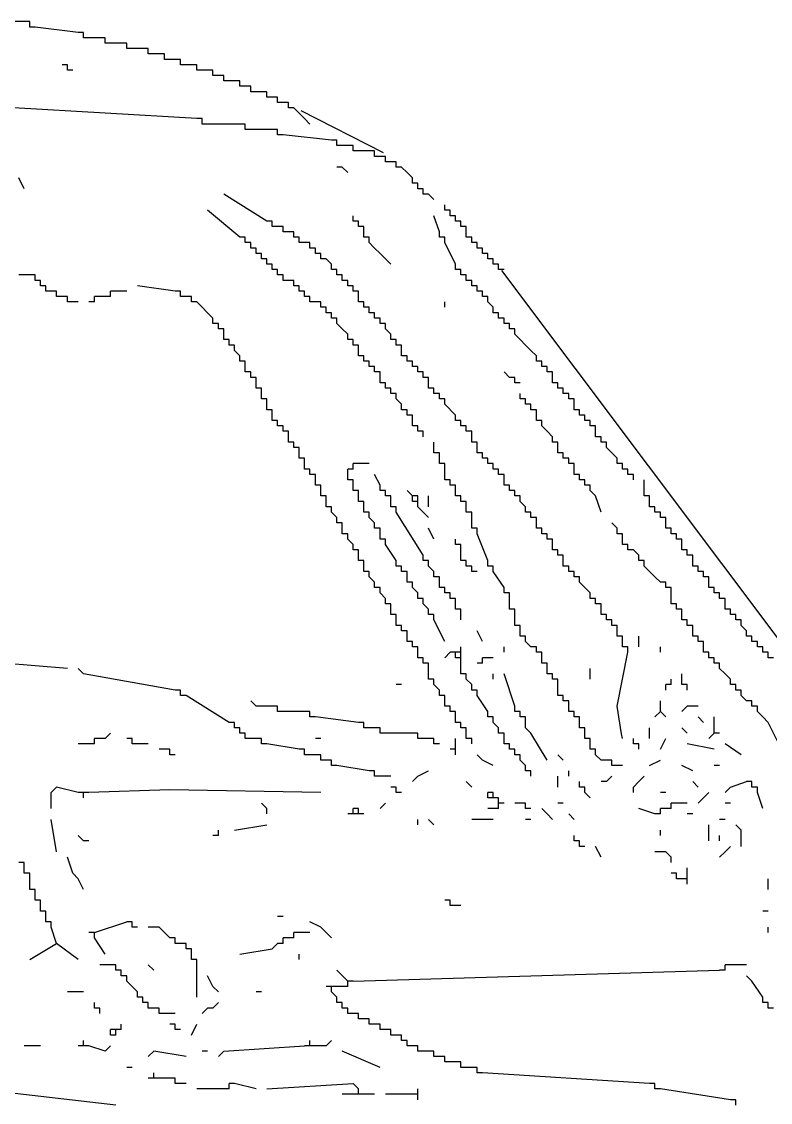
# Model space of a CAD drawing. Extents: x 0.03 to 8.61, y 0.04 to 5.34.
# Drawn here: x 4.085 to 5.057, y 3.846 to 5.25 of the extents above; entities that cross this region are included whole.
import ezdxf

# ---------------------------------------------------------------- set-up
doc = ezdxf.new("R2010")
doc.units = 0

msp = doc.modelspace()

# ---------------------------------------------------------------- linework, layer by layer
at = {"color": 7, "linetype": 'CONTINUOUS'}
for p, q in [((4.088, 5.25), (4.067, 5.25)), ((4.095, 5.25), (4.088, 5.25)), ((4.095, 5.243), (4.095, 5.25)), ((4.102, 5.243), (4.095, 5.243)), ((4.158, 5.236), (4.102, 5.243)), ((4.165, 5.236), (4.158, 5.236)), ((4.165, 5.229), (4.165, 5.236)), ((4.172, 5.229), (4.165, 5.229)), ((4.186, 5.229), (4.172, 5.229)), ((4.193, 5.229), (4.186, 5.229)), ((4.193, 5.222), (4.193, 5.229)), ((4.2, 5.222), (4.193, 5.222)), ((4.214, 5.222), (4.2, 5.222)), ((4.221, 5.222), (4.214, 5.222)), ((4.221, 5.215), (4.221, 5.222)), ((4.228, 5.215), (4.221, 5.215)), ((4.242, 5.215), (4.228, 5.215)), ((4.249, 5.215), (4.242, 5.215)), ((4.249, 5.208), (4.249, 5.215)), ((4.256, 5.208), (4.249, 5.208)), ((4.263, 5.208), (4.256, 5.208)), ((4.27, 5.208), (4.263, 5.208)), ((4.27, 5.201), (4.27, 5.208)), ((4.144, 5.194), (4.137, 5.194)), ((4.144, 5.187), (4.144, 5.194)), ((4.277, 5.201), (4.27, 5.201)), ((4.284, 5.201), (4.277, 5.201)), ((4.291, 5.201), (4.284, 5.201)), ((4.291, 5.194), (4.291, 5.201)), ((4.298, 5.194), (4.291, 5.194)), ((4.305, 5.194), (4.298, 5.194)), ((4.312, 5.194), (4.305, 5.194)), ((4.312, 5.187), (4.312, 5.194)), ((4.151, 5.187), (4.144, 5.187)), ((4.319, 5.187), (4.312, 5.187)), ((4.326, 5.187), (4.319, 5.187)), ((4.333, 5.187), (4.326, 5.187)), ((4.333, 5.18), (4.333, 5.187)), ((4.34, 5.18), (4.333, 5.18)), ((4.347, 5.18), (4.34, 5.18)), ((4.347, 5.173), (4.347, 5.18)), ((4.354, 5.173), (4.347, 5.173)), ((4.361, 5.173), (4.354, 5.173)), ((4.368, 5.173), (4.361, 5.173)), ((4.368, 5.166), (4.368, 5.173)), ((4.375, 5.166), (4.368, 5.166)), ((4.382, 5.166), (4.375, 5.166)), ((4.382, 5.159), (4.382, 5.166)), ((4.389, 5.159), (4.382, 5.159)), ((4.396, 5.159), (4.389, 5.159)), ((4.403, 5.159), (4.396, 5.159)), ((4.403, 5.152), (4.403, 5.159)), ((4.41, 5.152), (4.403, 5.152)), ((4.417, 5.152), (4.41, 5.152)), ((4.417, 5.145), (4.417, 5.152)), ((4.312, 5.124), (4.074, 5.138)), ((4.424, 5.145), (4.417, 5.145)), ((4.431, 5.145), (4.424, 5.145)), ((4.431, 5.138), (4.431, 5.145)), ((4.438, 5.138), (4.431, 5.138)), ((4.445, 5.131), (4.438, 5.138)), ((4.319, 5.124), (4.312, 5.124)), ((4.319, 5.117), (4.319, 5.124)), ((4.452, 5.124), (4.445, 5.131)), ((4.459, 5.117), (4.452, 5.124)), ((4.326, 5.117), (4.319, 5.117)), ((4.368, 5.117), (4.326, 5.117)), ((4.375, 5.117), (4.368, 5.117)), ((4.375, 5.11), (4.375, 5.117)), ((4.382, 5.11), (4.375, 5.11)), ((4.41, 5.11), (4.382, 5.11)), ((4.417, 5.11), (4.41, 5.11)), ((4.417, 5.103), (4.417, 5.11)), ((4.424, 5.103), (4.417, 5.103)), ((4.487, 5.096), (4.424, 5.103)), ((4.494, 5.096), (4.487, 5.096)), ((4.494, 5.089), (4.494, 5.096)), ((4.501, 5.089), (4.494, 5.089)), ((4.508, 5.089), (4.501, 5.089)), ((4.515, 5.089), (4.508, 5.089)), ((4.515, 5.082), (4.515, 5.089)), ((4.522, 5.082), (4.515, 5.082)), ((4.536, 5.082), (4.522, 5.082)), ((4.543, 5.082), (4.536, 5.082)), ((4.543, 5.075), (4.543, 5.082)), ((4.55, 5.075), (4.543, 5.075)), ((4.557, 5.075), (4.55, 5.075)), ((4.557, 5.068), (4.557, 5.075)), ((4.564, 5.068), (4.557, 5.068)), ((4.571, 5.068), (4.564, 5.068)), ((4.571, 5.061), (4.571, 5.068)), ((4.578, 5.061), (4.571, 5.061)), ((4.585, 5.054), (4.578, 5.061)), ((4.592, 5.047), (4.585, 5.054)), ((4.592, 5.04), (4.592, 5.047)), ((4.403, 4.991), (4.347, 5.026)), ((4.606, 5.033), (4.599, 5.033)), ((4.613, 5.026), (4.606, 5.026)), ((4.62, 5.019), (4.613, 5.026)), ((4.634, 5.005), (4.634, 5.012)), ((4.368, 4.97), (4.326, 5.005)), ((4.515, 4.991), (4.515, 4.998)), ((4.627, 4.977), (4.62, 4.998)), ((4.641, 4.998), (4.641, 5.005)), ((4.648, 4.998), (4.641, 4.998)), ((4.648, 4.991), (4.648, 4.998)), ((4.41, 4.991), (4.403, 4.991)), ((4.41, 4.984), (4.41, 4.991)), ((4.417, 4.984), (4.41, 4.984)), ((4.424, 4.984), (4.417, 4.984)), ((4.424, 4.977), (4.424, 4.984)), ((4.522, 4.991), (4.515, 4.991)), ((4.522, 4.984), (4.522, 4.991)), ((4.529, 4.984), (4.522, 4.984)), ((4.529, 4.977), (4.529, 4.984)), ((4.655, 4.991), (4.648, 4.991)), ((4.655, 4.984), (4.655, 4.991)), ((4.662, 4.984), (4.655, 4.984)), ((4.662, 4.977), (4.662, 4.984)), ((4.375, 4.97), (4.368, 4.97)), ((4.375, 4.963), (4.375, 4.97)), ((4.431, 4.977), (4.424, 4.977)), ((4.438, 4.977), (4.431, 4.977)), ((4.438, 4.97), (4.438, 4.977)), ((4.445, 4.97), (4.438, 4.97)), ((4.445, 4.963), (4.445, 4.97)), ((4.529, 4.97), (4.529, 4.977)), ((4.536, 4.97), (4.529, 4.97)), ((4.536, 4.963), (4.536, 4.97)), ((4.634, 4.97), (4.627, 4.97)), ((4.662, 4.97), (4.662, 4.977)), ((4.669, 4.97), (4.662, 4.97)), ((4.669, 4.963), (4.669, 4.97)), ((4.382, 4.963), (4.375, 4.963)), ((4.382, 4.956), (4.382, 4.963)), ((4.389, 4.956), (4.382, 4.956)), ((4.389, 4.949), (4.389, 4.956)), ((4.452, 4.963), (4.445, 4.963)), ((4.459, 4.963), (4.452, 4.963)), ((4.466, 4.956), (4.459, 4.956)), ((4.466, 4.949), (4.466, 4.956)), ((4.543, 4.956), (4.536, 4.963)), ((4.55, 4.949), (4.543, 4.956)), ((4.648, 4.935), (4.634, 4.963)), ((4.676, 4.963), (4.669, 4.963)), ((4.676, 4.956), (4.676, 4.963)), ((4.683, 4.956), (4.676, 4.956)), ((4.683, 4.949), (4.683, 4.956)), ((4.396, 4.949), (4.389, 4.949)), ((4.396, 4.942), (4.396, 4.949)), ((4.403, 4.942), (4.396, 4.942)), ((4.403, 4.935), (4.403, 4.942)), ((4.473, 4.949), (4.466, 4.949)), ((4.473, 4.942), (4.473, 4.949)), ((4.48, 4.942), (4.473, 4.942)), ((4.487, 4.935), (4.48, 4.942)), ((4.557, 4.942), (4.55, 4.949)), ((4.564, 4.935), (4.557, 4.942)), ((4.69, 4.949), (4.683, 4.949)), ((4.69, 4.942), (4.69, 4.949)), ((4.697, 4.942), (4.69, 4.942)), ((4.697, 4.935), (4.697, 4.942)), ((4.41, 4.935), (4.403, 4.935)), ((4.41, 4.928), (4.41, 4.935)), ((4.417, 4.928), (4.41, 4.928)), ((4.417, 4.921), (4.417, 4.928)), ((4.487, 4.928), (4.487, 4.935)), ((4.494, 4.928), (4.487, 4.928)), ((4.494, 4.921), (4.494, 4.928)), ((4.704, 4.935), (4.697, 4.935)), ((4.704, 4.928), (4.704, 4.935)), ((4.711, 4.928), (4.704, 4.928)), ((4.095, 4.921), (4.081, 4.921)), ((4.102, 4.921), (4.095, 4.921)), ((4.102, 4.914), (4.102, 4.921)), ((4.109, 4.914), (4.102, 4.914)), ((4.109, 4.907), (4.109, 4.914)), ((4.424, 4.921), (4.417, 4.921)), ((4.424, 4.914), (4.424, 4.921)), ((4.431, 4.914), (4.424, 4.914)), ((4.438, 4.914), (4.431, 4.914)), ((4.501, 4.921), (4.494, 4.921)), ((4.501, 4.914), (4.501, 4.921)), ((4.508, 4.914), (4.501, 4.914)), ((4.508, 4.907), (4.508, 4.914)), ((4.116, 4.907), (4.109, 4.907)), ((4.116, 4.9), (4.116, 4.907)), ((4.123, 4.9), (4.116, 4.9)), ((4.13, 4.9), (4.123, 4.9)), ((4.13, 4.893), (4.13, 4.9)), ((4.2, 4.893), (4.2, 4.9)), ((4.221, 4.9), (4.207, 4.9)), ((4.284, 4.9), (4.235, 4.907)), ((4.291, 4.9), (4.284, 4.9)), ((4.291, 4.893), (4.291, 4.9)), ((4.445, 4.907), (4.438, 4.907)), ((4.445, 4.9), (4.445, 4.907)), ((4.452, 4.9), (4.445, 4.9)), ((4.452, 4.893), (4.452, 4.9)), ((4.515, 4.907), (4.508, 4.907)), ((4.515, 4.9), (4.515, 4.907)), ((4.522, 4.9), (4.515, 4.9)), ((4.522, 4.893), (4.522, 4.9)), ((4.137, 4.893), (4.13, 4.893)), ((4.144, 4.893), (4.137, 4.893)), ((4.144, 4.886), (4.144, 4.893)), ((4.151, 4.886), (4.144, 4.886)), ((4.186, 4.893), (4.179, 4.893)), ((4.179, 4.886), (4.179, 4.893)), ((4.2, 4.893), (4.193, 4.893)), ((4.298, 4.893), (4.291, 4.893)), ((4.305, 4.893), (4.298, 4.893)), ((4.305, 4.886), (4.305, 4.893)), ((4.312, 4.886), (4.305, 4.886)), ((4.319, 4.879), (4.312, 4.886)), ((4.459, 4.893), (4.452, 4.893)), ((4.459, 4.886), (4.459, 4.893)), ((4.466, 4.886), (4.459, 4.886)), ((4.473, 4.886), (4.466, 4.886)), ((4.473, 4.879), (4.473, 4.886)), ((4.522, 4.886), (4.522, 4.893)), ((4.529, 4.879), (4.529, 4.886)), ((4.634, 4.879), (4.634, 4.886)), ((4.333, 4.865), (4.326, 4.872)), ((4.48, 4.879), (4.473, 4.879)), ((4.487, 4.872), (4.48, 4.872)), ((4.536, 4.879), (4.529, 4.879)), ((4.536, 4.872), (4.536, 4.879)), ((4.543, 4.872), (4.536, 4.872)), ((4.543, 4.865), (4.543, 4.872)), ((4.333, 4.858), (4.333, 4.865)), ((4.34, 4.851), (4.34, 4.858)), ((4.494, 4.865), (4.487, 4.865)), ((4.501, 4.851), (4.494, 4.858)), ((4.55, 4.865), (4.543, 4.865)), ((4.55, 4.858), (4.55, 4.865)), ((4.557, 4.858), (4.55, 4.858)), ((4.557, 4.851), (4.557, 4.858)), ((4.711, 4.858), (4.711, 4.865)), ((4.718, 4.858), (4.711, 4.858)), ((4.718, 4.851), (4.718, 4.858)), ((4.347, 4.844), (4.347, 4.851)), ((4.508, 4.837), (4.508, 4.844)), ((4.564, 4.844), (4.557, 4.851)), ((4.564, 4.837), (4.564, 4.844)), ((4.725, 4.851), (4.718, 4.851)), ((4.725, 4.844), (4.725, 4.851)), ((4.732, 4.837), (4.725, 4.844)), ((4.354, 4.837), (4.347, 4.837)), ((4.361, 4.823), (4.361, 4.83)), ((4.515, 4.837), (4.508, 4.837)), ((4.515, 4.83), (4.515, 4.837)), ((4.522, 4.83), (4.515, 4.83)), ((4.522, 4.823), (4.522, 4.83)), ((4.571, 4.83), (4.571, 4.837)), ((4.578, 4.83), (4.571, 4.83)), ((4.578, 4.823), (4.578, 4.83)), ((4.739, 4.83), (4.732, 4.837)), ((4.746, 4.823), (4.739, 4.83)), ((4.522, 4.816), (4.522, 4.823)), ((4.529, 4.816), (4.522, 4.816)), ((4.529, 4.809), (4.529, 4.816)), ((4.585, 4.816), (4.578, 4.816)), ((4.753, 4.816), (4.746, 4.823)), ((4.753, 4.809), (4.753, 4.816)), ((4.375, 4.802), (4.375, 4.809)), ((4.375, 4.795), (4.375, 4.802)), ((4.536, 4.809), (4.529, 4.809)), ((4.536, 4.802), (4.536, 4.809)), ((4.543, 4.802), (4.536, 4.802)), ((4.592, 4.809), (4.585, 4.809)), ((4.592, 4.802), (4.592, 4.809)), ((4.599, 4.795), (4.599, 4.802)), ((4.76, 4.809), (4.753, 4.809)), ((4.76, 4.802), (4.76, 4.809)), ((4.767, 4.802), (4.76, 4.802)), ((4.767, 4.795), (4.767, 4.802)), ((4.382, 4.795), (4.375, 4.795)), ((4.389, 4.781), (4.389, 4.788)), ((4.55, 4.795), (4.543, 4.795)), ((4.55, 4.781), (4.55, 4.788)), ((4.606, 4.788), (4.606, 4.795)), ((4.613, 4.781), (4.613, 4.788)), ((4.774, 4.795), (4.767, 4.795)), ((4.774, 4.788), (4.774, 4.795)), ((4.774, 4.781), (4.774, 4.788)), ((4.396, 4.774), (4.389, 4.774)), ((4.557, 4.781), (4.55, 4.781)), ((4.557, 4.774), (4.557, 4.781)), ((4.564, 4.774), (4.557, 4.774)), ((4.564, 4.767), (4.564, 4.774)), ((4.62, 4.774), (4.613, 4.774)), ((4.781, 4.781), (4.774, 4.781)), ((4.781, 4.774), (4.781, 4.781)), ((4.788, 4.774), (4.781, 4.774)), ((4.788, 4.767), (4.788, 4.774)), ((4.396, 4.76), (4.396, 4.767)), ((4.403, 4.76), (4.396, 4.76)), ((4.571, 4.767), (4.564, 4.767)), ((4.578, 4.753), (4.571, 4.76)), ((4.627, 4.767), (4.62, 4.767)), ((4.634, 4.76), (4.627, 4.76)), ((4.795, 4.767), (4.788, 4.767)), ((4.795, 4.76), (4.795, 4.767)), ((4.802, 4.76), (4.795, 4.76)), ((4.802, 4.753), (4.802, 4.76)), ((4.578, 4.746), (4.578, 4.753)), ((4.585, 4.746), (4.578, 4.746)), ((4.585, 4.739), (4.585, 4.746)), ((4.648, 4.739), (4.634, 4.753)), ((4.802, 4.746), (4.802, 4.753)), ((4.809, 4.746), (4.802, 4.746)), ((4.809, 4.739), (4.809, 4.746)), ((4.41, 4.732), (4.41, 4.739)), ((4.417, 4.732), (4.41, 4.732)), ((4.592, 4.739), (4.585, 4.739)), ((4.592, 4.725), (4.592, 4.732)), ((4.648, 4.732), (4.648, 4.739)), ((4.655, 4.732), (4.648, 4.732)), ((4.655, 4.725), (4.655, 4.732)), ((4.76, 4.732), (4.753, 4.732)), ((4.76, 4.725), (4.76, 4.732)), ((4.816, 4.739), (4.809, 4.739)), ((4.816, 4.732), (4.816, 4.739)), ((4.823, 4.732), (4.816, 4.732)), ((4.823, 4.725), (4.823, 4.732)), ((4.599, 4.725), (4.592, 4.725)), ((4.606, 4.711), (4.606, 4.718)), ((4.662, 4.725), (4.655, 4.725)), ((4.662, 4.718), (4.662, 4.725)), ((4.669, 4.718), (4.662, 4.718)), ((4.669, 4.711), (4.669, 4.718)), ((4.767, 4.718), (4.76, 4.725)), ((4.83, 4.725), (4.823, 4.725)), ((4.83, 4.718), (4.83, 4.725)), ((4.83, 4.711), (4.83, 4.718)), ((4.431, 4.704), (4.431, 4.711)), ((4.438, 4.704), (4.431, 4.704)), ((4.669, 4.704), (4.669, 4.711)), ((4.676, 4.704), (4.669, 4.704)), ((4.676, 4.697), (4.676, 4.704)), ((4.774, 4.704), (4.774, 4.711)), ((4.781, 4.704), (4.774, 4.704)), ((4.781, 4.697), (4.781, 4.704)), ((4.837, 4.711), (4.83, 4.711)), ((4.837, 4.704), (4.837, 4.711)), ((4.844, 4.704), (4.837, 4.704)), ((4.844, 4.697), (4.844, 4.704)), ((4.445, 4.69), (4.445, 4.697)), ((4.62, 4.69), (4.62, 4.697)), ((4.627, 4.683), (4.627, 4.69)), ((4.683, 4.683), (4.683, 4.69)), ((4.781, 4.69), (4.781, 4.697)), ((4.788, 4.69), (4.781, 4.69)), ((4.788, 4.683), (4.788, 4.69)), ((4.851, 4.69), (4.844, 4.697)), ((4.858, 4.683), (4.851, 4.69)), ((4.452, 4.683), (4.445, 4.683)), ((4.452, 4.669), (4.452, 4.676)), ((4.536, 4.676), (4.515, 4.676)), ((4.515, 4.669), (4.515, 4.676)), ((4.634, 4.669), (4.634, 4.676)), ((4.69, 4.683), (4.683, 4.683)), ((4.69, 4.676), (4.69, 4.683)), ((4.697, 4.676), (4.69, 4.676)), ((4.697, 4.669), (4.697, 4.676)), ((4.795, 4.683), (4.788, 4.683)), ((4.795, 4.676), (4.795, 4.683)), ((4.802, 4.676), (4.795, 4.676)), ((4.858, 4.676), (4.858, 4.683)), ((4.865, 4.676), (4.858, 4.676)), ((4.865, 4.669), (4.865, 4.676)), ((4.459, 4.669), (4.452, 4.669)), ((4.466, 4.655), (4.466, 4.662)), ((4.515, 4.669), (4.508, 4.669)), ((4.508, 4.662), (4.508, 4.669)), ((4.508, 4.655), (4.508, 4.662)), ((4.634, 4.655), (4.634, 4.662)), ((4.704, 4.669), (4.697, 4.669)), ((4.704, 4.662), (4.704, 4.669)), ((4.711, 4.662), (4.704, 4.662)), ((4.711, 4.655), (4.711, 4.662)), ((4.802, 4.662), (4.802, 4.669)), ((4.809, 4.662), (4.802, 4.662)), ((4.809, 4.655), (4.809, 4.662)), ((4.872, 4.669), (4.865, 4.669)), ((4.872, 4.662), (4.872, 4.669)), ((4.879, 4.662), (4.872, 4.662)), ((4.879, 4.655), (4.879, 4.662)), ((4.466, 4.648), (4.466, 4.655)), ((4.473, 4.648), (4.466, 4.648)), ((4.473, 4.641), (4.473, 4.648)), ((4.515, 4.655), (4.508, 4.655)), ((4.515, 4.648), (4.515, 4.655)), ((4.515, 4.641), (4.515, 4.648)), ((4.641, 4.655), (4.634, 4.655)), ((4.648, 4.648), (4.641, 4.648)), ((4.648, 4.641), (4.648, 4.648)), ((4.711, 4.648), (4.711, 4.655)), ((4.718, 4.648), (4.711, 4.648)), ((4.718, 4.641), (4.718, 4.648)), ((4.816, 4.655), (4.809, 4.655)), ((4.893, 4.641), (4.893, 4.655)), ((4.473, 4.634), (4.473, 4.641)), ((4.48, 4.634), (4.473, 4.634)), ((4.522, 4.641), (4.515, 4.641)), ((4.522, 4.634), (4.522, 4.641)), ((4.522, 4.627), (4.522, 4.634)), ((4.557, 4.634), (4.557, 4.641)), ((4.564, 4.627), (4.564, 4.634)), ((4.599, 4.634), (4.592, 4.634)), ((4.613, 4.62), (4.613, 4.634)), ((4.655, 4.627), (4.655, 4.634)), ((4.725, 4.641), (4.718, 4.641)), ((4.725, 4.634), (4.725, 4.641)), ((4.732, 4.634), (4.725, 4.634)), ((4.732, 4.627), (4.732, 4.634)), ((4.83, 4.634), (4.823, 4.641)), ((4.837, 4.613), (4.83, 4.634)), ((4.893, 4.634), (4.893, 4.641)), ((4.9, 4.634), (4.893, 4.634)), ((4.9, 4.627), (4.9, 4.634)), ((4.48, 4.62), (4.48, 4.627)), ((4.487, 4.62), (4.48, 4.62)), ((4.487, 4.613), (4.487, 4.62)), ((4.529, 4.627), (4.522, 4.627)), ((4.529, 4.62), (4.529, 4.627)), ((4.529, 4.613), (4.529, 4.62)), ((4.571, 4.613), (4.571, 4.62)), ((4.599, 4.627), (4.592, 4.627)), ((4.599, 4.62), (4.599, 4.627)), ((4.613, 4.606), (4.599, 4.62)), ((4.662, 4.627), (4.655, 4.627)), ((4.662, 4.62), (4.662, 4.627)), ((4.662, 4.613), (4.662, 4.62)), ((4.739, 4.62), (4.732, 4.627)), ((4.9, 4.62), (4.9, 4.627)), ((4.907, 4.62), (4.9, 4.62)), ((4.907, 4.613), (4.907, 4.62)), ((4.494, 4.606), (4.487, 4.613)), ((4.494, 4.599), (4.494, 4.606)), ((4.536, 4.613), (4.529, 4.613)), ((4.536, 4.606), (4.536, 4.613)), ((4.543, 4.599), (4.536, 4.606)), ((4.669, 4.613), (4.662, 4.613)), ((4.746, 4.606), (4.746, 4.613)), ((4.753, 4.606), (4.746, 4.606)), ((4.753, 4.599), (4.753, 4.606)), ((4.914, 4.613), (4.907, 4.613)), ((4.914, 4.606), (4.914, 4.613)), ((4.921, 4.606), (4.914, 4.606)), ((4.921, 4.599), (4.921, 4.606)), ((4.501, 4.585), (4.501, 4.592)), ((4.543, 4.592), (4.543, 4.599)), ((4.55, 4.592), (4.543, 4.592)), ((4.55, 4.585), (4.55, 4.592)), ((4.62, 4.578), (4.613, 4.592)), ((4.676, 4.585), (4.676, 4.592)), ((4.76, 4.585), (4.76, 4.592)), ((4.921, 4.592), (4.921, 4.599)), ((4.928, 4.592), (4.921, 4.592)), ((4.928, 4.585), (4.928, 4.592)), ((4.508, 4.585), (4.501, 4.585)), ((4.508, 4.578), (4.508, 4.585)), ((4.515, 4.571), (4.508, 4.578)), ((4.55, 4.578), (4.55, 4.585)), ((4.557, 4.578), (4.55, 4.578)), ((4.557, 4.571), (4.557, 4.578)), ((4.767, 4.578), (4.767, 4.585)), ((4.774, 4.571), (4.774, 4.578)), ((4.865, 4.585), (4.858, 4.585)), ((4.865, 4.571), (4.865, 4.578)), ((4.935, 4.585), (4.928, 4.585)), ((4.935, 4.578), (4.935, 4.585)), ((4.942, 4.578), (4.935, 4.578)), ((4.942, 4.571), (4.942, 4.578)), ((4.522, 4.557), (4.522, 4.564)), ((4.571, 4.55), (4.557, 4.571)), ((4.655, 4.571), (4.648, 4.571)), ((4.655, 4.564), (4.655, 4.571)), ((4.872, 4.571), (4.865, 4.571)), ((4.879, 4.564), (4.872, 4.564)), ((4.942, 4.564), (4.942, 4.571)), ((4.949, 4.564), (4.942, 4.564)), ((4.949, 4.557), (4.949, 4.564)), ((4.529, 4.543), (4.529, 4.55)), ((4.571, 4.543), (4.571, 4.55)), ((4.606, 4.55), (4.606, 4.557)), ((4.613, 4.55), (4.606, 4.55)), ((4.655, 4.55), (4.655, 4.557)), ((4.662, 4.55), (4.655, 4.55)), ((4.662, 4.543), (4.662, 4.55)), ((4.956, 4.557), (4.949, 4.557)), ((4.956, 4.55), (4.956, 4.557)), ((4.956, 4.543), (4.956, 4.55)), ((4.578, 4.543), (4.571, 4.543)), ((4.585, 4.536), (4.578, 4.536)), ((4.669, 4.543), (4.662, 4.543)), ((4.669, 4.536), (4.669, 4.543)), ((4.676, 4.536), (4.669, 4.536)), ((4.697, 4.536), (4.697, 4.543)), ((4.907, 4.529), (4.9, 4.536)), ((4.963, 4.543), (4.956, 4.543)), ((4.963, 4.536), (4.963, 4.543)), ((4.97, 4.536), (4.963, 4.536)), ((4.97, 4.529), (4.97, 4.536)), ((4.585, 4.522), (4.585, 4.529)), ((4.592, 4.522), (4.585, 4.522)), ((4.592, 4.515), (4.592, 4.522)), ((4.627, 4.529), (4.62, 4.529)), ((4.627, 4.515), (4.627, 4.522)), ((4.914, 4.522), (4.907, 4.529)), ((4.921, 4.522), (4.914, 4.522)), ((4.921, 4.515), (4.921, 4.522)), ((4.977, 4.529), (4.97, 4.529)), ((4.977, 4.522), (4.977, 4.529)), ((4.55, 4.508), (4.55, 4.515)), ((4.599, 4.508), (4.592, 4.515)), ((4.599, 4.501), (4.599, 4.508)), ((4.634, 4.515), (4.627, 4.515)), ((4.634, 4.508), (4.634, 4.515)), ((4.641, 4.501), (4.641, 4.508)), ((4.718, 4.508), (4.711, 4.508)), ((4.718, 4.501), (4.718, 4.508)), ((4.823, 4.508), (4.816, 4.515)), ((4.928, 4.515), (4.921, 4.515)), ((4.928, 4.508), (4.928, 4.515)), ((4.928, 4.501), (4.928, 4.508)), ((4.984, 4.508), (4.984, 4.515)), ((4.991, 4.508), (4.984, 4.508)), ((4.991, 4.501), (4.991, 4.508)), ((4.557, 4.494), (4.557, 4.501)), ((4.564, 4.494), (4.557, 4.494)), ((4.564, 4.487), (4.564, 4.494)), ((4.606, 4.501), (4.599, 4.501)), ((4.613, 4.487), (4.606, 4.494)), ((4.648, 4.501), (4.641, 4.501)), ((4.648, 4.494), (4.648, 4.501)), ((4.648, 4.487), (4.648, 4.494)), ((4.718, 4.487), (4.718, 4.494)), ((4.837, 4.487), (4.837, 4.494)), ((4.928, 4.494), (4.928, 4.501)), ((4.935, 4.494), (4.928, 4.494)), ((4.935, 4.487), (4.935, 4.494)), ((4.998, 4.501), (4.991, 4.501)), ((4.998, 4.494), (4.998, 4.501)), ((4.613, 4.48), (4.613, 4.487)), ((4.62, 4.48), (4.613, 4.48)), ((4.62, 4.473), (4.62, 4.48)), ((4.655, 4.473), (4.655, 4.48)), ((4.725, 4.487), (4.718, 4.487)), ((4.725, 4.48), (4.725, 4.487)), ((4.725, 4.473), (4.725, 4.48)), ((4.942, 4.487), (4.935, 4.487)), ((4.942, 4.48), (4.942, 4.487)), ((4.942, 4.473), (4.942, 4.48)), ((5.005, 4.48), (5.005, 4.487)), ((5.012, 4.48), (5.005, 4.48)), ((5.012, 4.473), (5.012, 4.48)), ((4.578, 4.459), (4.578, 4.466)), ((4.634, 4.445), (4.62, 4.473)), ((4.732, 4.466), (4.725, 4.466)), ((4.732, 4.459), (4.732, 4.466)), ((4.851, 4.466), (4.851, 4.473)), ((4.858, 4.466), (4.851, 4.466)), ((4.858, 4.459), (4.858, 4.466)), ((4.949, 4.473), (4.942, 4.473)), ((4.949, 4.466), (4.949, 4.473)), ((4.956, 4.466), (4.949, 4.466)), ((4.956, 4.459), (4.956, 4.466)), ((5.019, 4.473), (5.012, 4.473)), ((5.019, 4.466), (5.019, 4.473)), ((5.026, 4.459), (5.019, 4.466)), ((4.585, 4.459), (4.578, 4.459)), ((4.585, 4.452), (4.585, 4.459)), ((4.683, 4.445), (4.676, 4.459)), ((4.732, 4.452), (4.732, 4.459)), ((4.739, 4.452), (4.732, 4.452)), ((4.739, 4.445), (4.739, 4.452)), ((4.865, 4.445), (4.865, 4.452)), ((4.886, 4.438), (4.886, 4.452)), ((4.956, 4.452), (4.956, 4.459)), ((4.963, 4.452), (4.956, 4.452)), ((4.963, 4.445), (4.963, 4.452)), ((5.026, 4.452), (5.026, 4.459)), ((5.033, 4.452), (5.026, 4.452)), ((5.033, 4.445), (5.033, 4.452)), ((4.592, 4.445), (4.585, 4.445)), ((4.592, 4.438), (4.592, 4.445)), ((4.599, 4.438), (4.592, 4.438)), ((4.655, 4.431), (4.655, 4.438)), ((4.711, 4.431), (4.711, 4.438)), ((4.753, 4.438), (4.746, 4.438)), ((4.753, 4.431), (4.753, 4.438)), ((4.872, 4.431), (4.872, 4.438)), ((4.914, 4.431), (4.914, 4.438)), ((4.97, 4.445), (4.963, 4.445)), ((4.97, 4.438), (4.97, 4.445)), ((4.97, 4.431), (4.97, 4.438)), ((5.04, 4.445), (5.033, 4.445)), ((5.04, 4.438), (5.04, 4.445)), ((5.047, 4.438), (5.04, 4.438)), ((5.047, 4.431), (5.047, 4.438)), ((4.606, 4.424), (4.599, 4.424)), ((4.634, 4.424), (4.641, 4.431)), ((4.648, 4.431), (4.641, 4.431)), ((4.655, 4.431), (4.648, 4.431)), ((4.648, 4.424), (4.648, 4.431)), ((4.655, 4.424), (4.648, 4.424)), ((4.655, 4.417), (4.655, 4.424)), ((4.697, 4.424), (4.69, 4.424)), ((4.76, 4.431), (4.753, 4.431)), ((4.76, 4.424), (4.76, 4.431)), ((4.858, 4.361), (4.872, 4.431)), ((4.977, 4.431), (4.97, 4.431)), ((4.977, 4.424), (4.977, 4.431)), ((4.984, 4.424), (4.977, 4.424)), ((4.984, 4.417), (4.984, 4.424)), ((5.054, 4.431), (5.047, 4.431)), ((5.054, 4.424), (5.054, 4.431)), ((5.061, 4.424), (5.054, 4.424)), ((4.144, 4.41), (4.06, 4.417)), ((4.613, 4.417), (4.606, 4.417)), ((4.613, 4.403), (4.613, 4.41)), ((4.655, 4.41), (4.655, 4.417)), ((4.767, 4.403), (4.767, 4.41)), ((4.991, 4.417), (4.984, 4.417)), ((4.991, 4.41), (4.991, 4.417)), ((4.998, 4.403), (4.991, 4.41)), ((4.284, 4.382), (4.165, 4.403)), ((4.669, 4.389), (4.662, 4.396)), ((4.697, 4.396), (4.697, 4.403)), ((4.725, 4.361), (4.711, 4.403)), ((4.774, 4.403), (4.767, 4.403)), ((4.928, 4.389), (4.928, 4.396)), ((4.942, 4.396), (4.942, 4.403)), ((4.942, 4.389), (4.942, 4.396)), ((5.005, 4.396), (4.998, 4.403)), ((5.005, 4.389), (5.005, 4.396)), ((4.291, 4.375), (4.291, 4.382)), ((4.578, 4.389), (4.571, 4.389)), ((4.627, 4.375), (4.627, 4.382)), ((4.669, 4.382), (4.669, 4.389)), ((4.676, 4.382), (4.669, 4.382)), ((4.676, 4.375), (4.676, 4.382)), ((4.781, 4.375), (4.781, 4.382)), ((4.928, 4.389), (4.921, 4.389)), ((4.921, 4.382), (4.921, 4.389)), ((4.949, 4.389), (4.942, 4.389)), ((4.949, 4.382), (4.949, 4.389)), ((5.012, 4.389), (5.005, 4.389)), ((5.012, 4.382), (5.012, 4.389)), ((5.019, 4.382), (5.012, 4.382)), ((5.019, 4.375), (5.019, 4.382)), ((4.298, 4.375), (4.291, 4.375)), ((4.354, 4.34), (4.298, 4.375)), ((4.634, 4.375), (4.627, 4.375)), ((4.634, 4.368), (4.634, 4.375)), ((4.69, 4.354), (4.676, 4.375)), ((4.788, 4.375), (4.781, 4.375)), ((4.788, 4.368), (4.788, 4.375)), ((4.795, 4.368), (4.788, 4.368)), ((4.914, 4.354), (4.914, 4.368)), ((5.026, 4.368), (5.019, 4.375)), ((5.033, 4.368), (5.026, 4.368)), ((5.033, 4.361), (5.033, 4.368)), ((4.459, 4.347), (4.459, 4.354)), ((4.648, 4.354), (4.641, 4.354)), ((4.69, 4.347), (4.69, 4.354)), ((4.732, 4.347), (4.732, 4.354)), ((4.795, 4.354), (4.795, 4.361)), ((4.802, 4.354), (4.795, 4.354)), ((4.8636, 4.3253), (4.858, 4.361)), ((4.907, 4.347), (4.914, 4.354)), ((4.942, 4.354), (4.949, 4.361)), ((4.963, 4.361), (4.949, 4.361)), ((5.04, 4.361), (5.033, 4.361)), ((5.04, 4.354), (5.04, 4.361)), ((5.047, 4.347), (5.04, 4.354)), ((4.361, 4.34), (4.354, 4.34)), ((4.361, 4.333), (4.361, 4.34)), ((4.466, 4.347), (4.459, 4.347)), ((4.522, 4.34), (4.466, 4.347)), ((4.529, 4.34), (4.522, 4.34)), ((4.529, 4.333), (4.529, 4.34)), ((4.648, 4.34), (4.648, 4.347)), ((4.697, 4.347), (4.69, 4.347)), ((4.697, 4.34), (4.697, 4.347)), ((4.704, 4.333), (4.697, 4.34)), ((4.739, 4.34), (4.739, 4.347)), ((4.809, 4.347), (4.802, 4.347)), ((4.809, 4.333), (4.809, 4.34)), ((4.97, 4.34), (4.963, 4.347)), ((4.984, 4.333), (4.984, 4.347)), ((5.054, 4.34), (5.047, 4.347)), ((5.068, 4.312), (5.054, 4.34)), ((4.193, 4.319), (4.2, 4.326)), ((4.368, 4.333), (4.361, 4.333)), ((4.368, 4.326), (4.368, 4.333)), ((4.375, 4.326), (4.368, 4.326)), ((4.375, 4.319), (4.375, 4.326)), ((4.536, 4.333), (4.529, 4.333)), ((4.662, 4.333), (4.655, 4.333)), ((4.662, 4.319), (4.662, 4.326)), ((4.704, 4.326), (4.704, 4.333)), ((4.711, 4.326), (4.704, 4.326)), ((4.711, 4.319), (4.711, 4.326)), ((4.746, 4.326), (4.739, 4.333)), ((4.767, 4.291), (4.746, 4.326)), ((4.816, 4.319), (4.816, 4.326)), ((4.865, 4.319), (4.8636, 4.3253)), ((4.9, 4.319), (4.9, 4.333)), ((4.949, 4.326), (4.942, 4.333)), ((4.977, 4.319), (4.984, 4.326)), ((4.984, 4.326), (4.984, 4.333)), ((4.991, 4.326), (4.984, 4.326)), ((4.172, 4.312), (4.158, 4.312)), ((4.179, 4.312), (4.172, 4.312)), ((4.186, 4.319), (4.179, 4.319)), ((4.179, 4.312), (4.179, 4.319)), ((4.193, 4.319), (4.186, 4.319)), ((4.228, 4.319), (4.221, 4.319)), ((4.228, 4.312), (4.228, 4.319)), ((4.382, 4.319), (4.375, 4.319)), ((4.389, 4.319), (4.382, 4.319)), ((4.396, 4.319), (4.389, 4.319)), ((4.396, 4.312), (4.396, 4.319)), ((4.403, 4.312), (4.396, 4.312)), ((4.445, 4.305), (4.403, 4.312)), ((4.606, 4.319), (4.599, 4.319)), ((4.648, 4.305), (4.648, 4.312)), ((4.669, 4.319), (4.662, 4.319)), ((4.711, 4.312), (4.711, 4.319)), ((4.718, 4.312), (4.711, 4.312)), ((4.718, 4.305), (4.718, 4.312)), ((4.823, 4.319), (4.816, 4.319)), ((4.823, 4.305), (4.823, 4.312)), ((4.879, 4.312), (4.879, 4.319)), ((4.886, 4.305), (4.886, 4.312)), ((4.914, 4.305), (4.921, 4.319)), ((4.984, 4.305), (4.949, 4.312)), ((5.019, 4.298), (4.998, 4.312)), ((4.277, 4.305), (4.27, 4.305)), ((4.277, 4.298), (4.277, 4.305)), ((4.452, 4.298), (4.452, 4.305)), ((4.459, 4.298), (4.452, 4.298)), ((4.466, 4.298), (4.459, 4.298)), ((4.473, 4.298), (4.466, 4.298)), ((4.683, 4.291), (4.676, 4.298)), ((4.725, 4.305), (4.718, 4.305)), ((4.725, 4.298), (4.725, 4.305)), ((4.732, 4.298), (4.725, 4.298)), ((4.788, 4.291), (4.781, 4.298)), ((4.83, 4.305), (4.823, 4.305)), ((4.837, 4.291), (4.83, 4.298)), ((4.48, 4.291), (4.473, 4.291)), ((4.487, 4.291), (4.48, 4.291)), ((4.487, 4.284), (4.487, 4.291)), ((4.494, 4.284), (4.487, 4.284)), ((4.536, 4.277), (4.494, 4.284)), ((4.697, 4.284), (4.683, 4.291)), ((4.739, 4.284), (4.732, 4.291)), ((4.739, 4.277), (4.739, 4.284)), ((4.9, 4.284), (4.914, 4.291)), ((4.991, 4.284), (4.984, 4.284)), ((4.543, 4.27), (4.543, 4.277)), ((4.55, 4.27), (4.543, 4.27)), ((4.746, 4.277), (4.739, 4.277)), ((4.746, 4.27), (4.746, 4.277)), ((4.781, 4.256), (4.781, 4.27)), ((4.795, 4.27), (4.795, 4.277)), ((4.571, 4.256), (4.564, 4.256)), ((4.571, 4.249), (4.571, 4.256)), ((4.669, 4.256), (4.662, 4.263)), ((4.809, 4.256), (4.809, 4.263)), ((4.816, 4.256), (4.809, 4.256)), ((4.816, 4.249), (4.816, 4.256)), ((4.844, 4.263), (4.837, 4.263)), ((4.879, 4.256), (4.886, 4.263)), ((4.879, 4.249), (4.879, 4.256)), ((4.963, 4.256), (4.956, 4.263)), ((4.998, 4.249), (5.005, 4.256)), ((5.005, 4.256), (5.026, 4.263)), ((5.033, 4.263), (5.026, 4.263)), ((5.033, 4.256), (5.033, 4.263)), ((5.04, 4.256), (5.033, 4.256)), ((4.123, 4.228), (4.123, 4.249)), ((4.578, 4.249), (4.571, 4.249)), ((4.697, 4.249), (4.69, 4.249)), ((4.69, 4.242), (4.69, 4.249)), ((4.697, 4.242), (4.69, 4.242)), ((4.697, 4.242), (4.697, 4.249)), ((4.704, 4.242), (4.697, 4.242)), ((4.704, 4.235), (4.704, 4.242)), ((4.823, 4.242), (4.816, 4.249)), ((4.963, 4.235), (4.97, 4.242)), ((4.97, 4.242), (4.977, 4.249)), ((5.047, 4.228), (5.04, 4.249)), ((4.403, 4.228), (4.396, 4.235)), ((4.403, 4.221), (4.403, 4.228)), ((4.522, 4.228), (4.515, 4.228)), ((4.515, 4.221), (4.515, 4.228)), ((4.522, 4.221), (4.522, 4.228)), ((4.55, 4.228), (4.557, 4.235)), ((4.697, 4.228), (4.69, 4.228)), ((4.704, 4.228), (4.697, 4.228)), ((4.711, 4.235), (4.704, 4.235)), ((4.704, 4.228), (4.704, 4.235)), ((4.732, 4.235), (4.725, 4.235)), ((4.739, 4.235), (4.732, 4.235)), ((4.739, 4.228), (4.739, 4.235)), ((4.746, 4.228), (4.739, 4.228)), ((4.767, 4.221), (4.76, 4.228)), ((4.788, 4.235), (4.781, 4.235)), ((4.907, 4.221), (4.886, 4.228)), ((4.921, 4.228), (4.914, 4.228)), ((4.914, 4.221), (4.914, 4.228)), ((4.928, 4.228), (4.921, 4.228)), ((4.935, 4.235), (4.928, 4.235)), ((4.928, 4.228), (4.928, 4.235)), ((4.949, 4.235), (4.935, 4.235)), ((5.005, 4.235), (4.998, 4.235)), ((4.13, 4.172), (4.123, 4.214)), ((4.515, 4.221), (4.508, 4.221)), ((4.522, 4.221), (4.515, 4.221)), ((4.529, 4.221), (4.522, 4.221)), ((4.599, 4.207), (4.599, 4.214)), ((4.62, 4.207), (4.613, 4.214)), ((4.697, 4.214), (4.669, 4.214)), ((4.746, 4.214), (4.739, 4.214)), ((4.774, 4.214), (4.767, 4.221)), ((4.802, 4.214), (4.795, 4.221)), ((4.914, 4.221), (4.907, 4.221)), ((4.998, 4.214), (4.991, 4.214)), ((4.34, 4.193), (4.34, 4.2)), ((4.361, 4.2), (4.403, 4.207)), ((4.914, 4.193), (4.914, 4.2)), ((4.977, 4.186), (4.977, 4.207)), ((4.165, 4.186), (4.158, 4.193)), ((4.172, 4.186), (4.165, 4.186)), ((4.34, 4.193), (4.333, 4.193)), ((4.802, 4.186), (4.802, 4.193)), ((4.809, 4.186), (4.802, 4.186)), ((4.809, 4.179), (4.809, 4.186)), ((4.816, 4.179), (4.809, 4.179)), ((4.837, 4.165), (4.83, 4.179)), ((4.921, 4.172), (4.907, 4.172)), ((4.928, 4.165), (4.921, 4.172)), ((4.991, 4.165), (4.998, 4.172)), ((4.151, 4.144), (4.144, 4.165)), ((4.928, 4.158), (4.928, 4.165)), ((4.095, 4.137), (4.095, 4.144)), ((4.158, 4.137), (4.151, 4.144)), ((4.935, 4.144), (4.928, 4.144)), ((4.935, 4.137), (4.935, 4.144)), ((4.949, 4.144), (4.949, 4.151)), ((4.949, 4.137), (4.949, 4.144)), ((4.165, 4.123), (4.158, 4.137)), ((4.942, 4.137), (4.935, 4.137)), ((4.949, 4.137), (4.942, 4.137)), ((4.949, 4.13), (4.949, 4.137)), ((5.054, 4.123), (5.054, 4.137)), ((4.641, 4.109), (4.634, 4.109)), ((4.641, 4.102), (4.641, 4.109)), ((4.648, 4.102), (4.641, 4.102)), ((4.655, 4.102), (4.648, 4.102)), ((4.424, 4.088), (4.417, 4.088)), ((5.054, 4.095), (5.047, 4.095)), ((4.179, 4.067), (4.221, 4.081)), ((4.228, 4.081), (4.221, 4.081)), ((4.228, 4.074), (4.228, 4.081)), ((4.235, 4.074), (4.228, 4.074)), ((4.263, 4.074), (4.249, 4.074)), ((4.27, 4.067), (4.263, 4.074)), ((4.473, 4.074), (4.459, 4.081)), ((4.48, 4.067), (4.473, 4.074)), ((5.054, 4.067), (5.054, 4.074)), ((4.179, 4.067), (4.172, 4.067)), ((4.193, 4.039), (4.179, 4.06)), ((4.284, 4.06), (4.277, 4.06)), ((4.431, 4.06), (4.424, 4.06)), ((4.424, 4.053), (4.424, 4.06)), ((4.438, 4.06), (4.431, 4.06)), ((4.445, 4.067), (4.438, 4.067)), ((4.438, 4.06), (4.438, 4.067)), ((4.459, 4.067), (4.445, 4.067)), ((4.487, 4.06), (4.48, 4.067)), ((4.158, 4.032), (4.13, 4.053)), ((4.291, 4.053), (4.284, 4.053)), ((4.298, 4.053), (4.291, 4.053)), ((4.305, 4.039), (4.305, 4.046)), ((4.368, 4.039), (4.41, 4.046)), ((4.41, 4.046), (4.417, 4.053)), ((4.424, 4.053), (4.417, 4.053)), ((4.305, 4.032), (4.305, 4.039)), ((4.312, 4.032), (4.305, 4.032)), ((4.312, 4.025), (4.312, 4.032)), ((4.445, 4.032), (4.445, 4.039)), ((4.214, 4.011), (4.214, 4.018)), ((4.256, 4.018), (4.249, 4.025)), ((4.312, 3.983), (4.312, 4.025)), ((4.508, 4.004), (4.494, 4.018)), ((4.515, 4.004), (4.991, 4.018)), ((4.998, 4.018), (4.991, 4.018)), ((5.005, 4.025), (4.998, 4.025)), ((4.998, 4.018), (4.998, 4.025)), ((5.026, 4.025), (5.005, 4.025)), ((4.228, 3.997), (4.221, 4.004)), ((4.515, 4.004), (4.508, 4.004)), ((4.508, 3.997), (4.508, 4.004)), ((5.033, 4.004), (5.026, 4.011)), ((5.047, 3.983), (5.033, 4.004)), ((4.235, 3.983), (4.235, 3.99)), ((4.396, 3.99), (4.389, 3.99)), ((4.487, 3.997), (4.48, 3.997)), ((4.494, 3.997), (4.487, 3.997)), ((4.487, 3.99), (4.487, 3.997)), ((4.179, 3.969), (4.179, 3.976)), ((4.249, 3.976), (4.242, 3.976)), ((4.333, 3.969), (4.34, 3.976)), ((4.501, 3.969), (4.501, 3.976)), ((5.047, 3.976), (5.047, 3.983)), ((5.054, 3.976), (5.047, 3.976)), ((4.186, 3.969), (4.179, 3.969)), ((4.186, 3.962), (4.186, 3.969)), ((4.263, 3.969), (4.256, 3.969)), ((4.263, 3.962), (4.263, 3.969)), ((4.27, 3.962), (4.263, 3.962)), ((4.319, 3.962), (4.326, 3.969)), ((4.508, 3.962), (4.508, 3.969)), ((4.522, 3.962), (4.515, 3.962)), ((4.522, 3.955), (4.522, 3.962)), ((4.214, 3.941), (4.214, 3.948)), ((4.284, 3.941), (4.284, 3.948)), ((4.529, 3.955), (4.522, 3.955)), ((4.536, 3.955), (4.529, 3.955)), ((4.536, 3.948), (4.536, 3.955)), ((4.543, 3.948), (4.536, 3.948)), ((4.55, 3.948), (4.543, 3.948)), ((4.55, 3.941), (4.55, 3.948)), ((4.207, 3.941), (4.2, 3.941)), ((4.2, 3.934), (4.2, 3.941)), ((4.207, 3.934), (4.2, 3.934)), ((4.214, 3.941), (4.207, 3.941)), ((4.207, 3.934), (4.207, 3.941)), ((4.557, 3.941), (4.55, 3.941)), ((4.564, 3.941), (4.557, 3.941)), ((4.564, 3.934), (4.564, 3.941)), ((4.578, 3.934), (4.571, 3.934)), ((4.578, 3.927), (4.578, 3.934)), ((4.109, 3.92), (4.088, 3.92)), ((4.165, 3.92), (4.158, 3.92)), ((4.165, 3.92), (4.165, 3.927)), ((4.172, 3.92), (4.165, 3.92)), ((4.193, 3.913), (4.172, 3.92)), ((4.193, 3.913), (4.2, 3.92)), ((4.347, 3.913), (4.452, 3.92)), ((4.459, 3.92), (4.452, 3.92)), ((4.459, 3.92), (4.459, 3.927)), ((4.466, 3.92), (4.459, 3.92)), ((4.48, 3.92), (4.466, 3.92)), ((4.48, 3.92), (4.487, 3.927)), ((4.585, 3.927), (4.578, 3.927)), ((4.585, 3.92), (4.585, 3.927)), ((4.592, 3.92), (4.585, 3.92)), ((4.599, 3.92), (4.592, 3.92)), ((4.599, 3.913), (4.599, 3.92)), ((4.326, 3.913), (4.319, 3.913)), ((4.606, 3.913), (4.599, 3.913)), ((4.613, 3.913), (4.606, 3.913)), ((4.62, 3.913), (4.613, 3.913)), ((4.62, 3.906), (4.62, 3.913)), ((4.627, 3.906), (4.62, 3.906)), ((4.634, 3.906), (4.627, 3.906)), ((4.634, 3.899), (4.634, 3.906)), ((4.228, 3.892), (4.221, 3.892)), ((4.641, 3.899), (4.634, 3.899)), ((4.648, 3.899), (4.641, 3.899)), ((4.655, 3.899), (4.648, 3.899)), ((4.655, 3.892), (4.655, 3.899)), ((4.662, 3.892), (4.655, 3.892)), ((4.669, 3.892), (4.662, 3.892)), ((4.676, 3.892), (4.669, 3.892)), ((4.676, 3.885), (4.676, 3.892)), ((4.256, 3.878), (4.249, 3.878)), ((4.256, 3.878), (4.256, 3.885)), ((4.263, 3.878), (4.256, 3.878)), ((4.277, 3.878), (4.263, 3.878)), ((4.284, 3.878), (4.277, 3.878)), ((4.284, 3.871), (4.284, 3.878)), ((4.683, 3.885), (4.676, 3.885)), ((4.9, 3.871), (4.683, 3.885)), ((4.207, 3.843), (4.025, 3.864)), ((4.291, 3.871), (4.284, 3.871)), ((4.298, 3.871), (4.291, 3.871)), ((4.347, 3.864), (4.312, 3.864)), ((4.354, 3.864), (4.347, 3.864)), ((4.361, 3.871), (4.354, 3.871)), ((4.354, 3.864), (4.354, 3.871)), ((4.522, 3.857), (4.522, 3.864)), ((4.907, 3.871), (4.9, 3.871)), ((4.907, 3.864), (4.907, 3.871)), ((4.914, 3.864), (4.907, 3.864)), ((5.005, 3.85), (4.914, 3.864)), ((4.515, 3.857), (4.501, 3.857)), ((4.522, 3.857), (4.515, 3.857)), ((4.529, 3.857), (4.522, 3.857)), ((4.543, 3.857), (4.529, 3.857)), ((4.592, 3.857), (4.557, 3.857)), ((4.599, 3.857), (4.592, 3.857)), ((4.599, 3.85), (4.599, 3.857)), ((5.012, 3.85), (5.005, 3.85)), ((5.012, 3.843), (5.012, 3.85))]:
    msp.add_line(p, q, dxfattribs=at)
at = {"color": 12, "linetype": 'CONTINUOUS'}
for p, q in [((4.501, 5.061), (4.494, 5.061)), ((4.627, 4.97), (4.627, 4.977)), ((4.648, 4.928), (4.648, 4.935)), ((4.655, 4.928), (4.648, 4.928)), ((4.669, 4.907), (4.669, 4.914)), ((4.676, 4.9), (4.676, 4.907)), ((4.683, 4.9), (4.676, 4.9)), ((4.697, 4.879), (4.69, 4.886)), ((4.697, 4.872), (4.697, 4.879)), ((4.718, 4.788), (4.711, 4.795)), ((4.725, 4.788), (4.718, 4.788)), ((4.725, 4.781), (4.725, 4.788)), ((4.732, 4.781), (4.725, 4.781)), ((4.732, 4.76), (4.732, 4.767)), ((4.739, 4.76), (4.732, 4.76)), ((4.739, 4.753), (4.739, 4.76)), ((4.746, 4.753), (4.739, 4.753)), ((4.746, 4.746), (4.746, 4.753)), ((4.753, 4.746), (4.746, 4.746)), ((4.753, 4.739), (4.753, 4.746)), ((4.753, 4.732), (4.753, 4.739)), ((4.774, 4.711), (4.767, 4.718)), ((4.802, 4.669), (4.802, 4.676)), ((4.816, 4.648), (4.816, 4.655)), ((4.823, 4.648), (4.816, 4.648)), ((4.823, 4.641), (4.823, 4.648)), ((4.858, 4.592), (4.851, 4.599)), ((4.858, 4.585), (4.858, 4.592)), ((4.865, 4.578), (4.865, 4.585)), ((4.872, 4.564), (4.872, 4.571)), ((4.886, 4.557), (4.879, 4.564)), ((4.886, 4.55), (4.886, 4.557)), ((4.893, 4.55), (4.886, 4.55)), ((4.893, 4.543), (4.893, 4.55)), ((4.9, 4.536), (4.893, 4.543)), ((4.088, 4.158), (4.081, 4.158)), ((4.088, 4.151), (4.088, 4.158)), ((4.088, 4.144), (4.088, 4.151)), ((4.095, 4.144), (4.088, 4.144)), ((4.095, 4.13), (4.095, 4.137)), ((4.102, 4.123), (4.095, 4.123)), ((4.102, 4.116), (4.102, 4.123)), ((4.102, 4.109), (4.102, 4.116)), ((4.109, 4.109), (4.102, 4.109)), ((4.109, 4.102), (4.109, 4.109)), ((4.109, 4.095), (4.109, 4.102)), ((4.116, 4.095), (4.109, 4.095)), ((4.116, 4.088), (4.116, 4.095)), ((4.116, 4.081), (4.116, 4.088)), ((4.123, 4.081), (4.116, 4.081)), ((4.123, 4.074), (4.123, 4.081)), ((4.13, 4.053), (4.123, 4.074)), ((4.235, 3.99), (4.228, 3.997)), ((4.494, 3.983), (4.487, 3.99)), ((4.501, 3.997), (4.494, 3.997)), ((4.508, 3.997), (4.501, 3.997)), ((5.054, 3.969), (5.054, 3.976)), ((4.333, 3.969), (4.326, 3.969)), ((4.305, 3.934), (4.312, 3.948)), ((4.599, 3.857), (4.599, 3.864))]:
    msp.add_line(p, q, dxfattribs=at)
at = {"color": 8, "linetype": 'CONTINUOUS'}
for p, q in [((4.508, 5.054), (4.501, 5.061)), ((4.641, 5.005), (4.634, 5.005)), ((4.634, 4.963), (4.634, 4.97)), ((4.655, 4.921), (4.655, 4.928)), ((4.662, 4.921), (4.655, 4.921)), ((4.662, 4.914), (4.662, 4.921)), ((4.669, 4.914), (4.662, 4.914)), ((4.676, 4.907), (4.669, 4.907)), ((4.683, 4.893), (4.683, 4.9)), ((4.69, 4.893), (4.683, 4.893)), ((4.69, 4.886), (4.69, 4.893)), ((4.704, 4.872), (4.697, 4.872)), ((4.704, 4.865), (4.704, 4.872)), ((4.711, 4.865), (4.704, 4.865)), ((4.977, 4.515), (4.977, 4.522)), ((4.984, 4.515), (4.977, 4.515)), ((4.998, 4.487), (4.998, 4.494)), ((5.005, 4.487), (4.998, 4.487)), ((4.095, 4.123), (4.095, 4.13)), ((4.095, 4.032), (4.13, 4.053)), ((4.494, 3.976), (4.494, 3.983)), ((4.508, 3.969), (4.501, 3.969)), ((5.061, 3.969), (5.054, 3.969)), ((4.571, 3.934), (4.564, 3.934))]:
    msp.add_line(p, q, dxfattribs=at)
at = {"color": 5, "linetype": 'CONTINUOUS'}
for p, q in [((4.088, 5.033), (4.081, 5.047)), ((4.207, 4.9), (4.2, 4.9)), ((4.158, 4.886), (4.151, 4.886)), ((4.179, 4.886), (4.172, 4.886)), ((4.193, 4.893), (4.186, 4.893)), ((4.403, 4.746), (4.403, 4.753)), ((4.41, 4.746), (4.403, 4.746)), ((4.62, 4.697), (4.62, 4.704)), ((4.676, 4.69), (4.676, 4.697)), ((4.683, 4.69), (4.676, 4.69)), ((4.739, 4.613), (4.739, 4.62)), ((4.669, 4.606), (4.669, 4.613)), ((4.669, 4.599), (4.669, 4.606)), ((4.746, 4.613), (4.739, 4.613)), ((4.501, 4.599), (4.494, 4.599)), ((4.753, 4.592), (4.753, 4.599)), ((4.76, 4.592), (4.753, 4.592)), ((4.767, 4.585), (4.76, 4.585)), ((4.774, 4.578), (4.767, 4.578)), ((4.515, 4.564), (4.515, 4.571)), ((4.522, 4.564), (4.515, 4.564)), ((4.774, 4.564), (4.774, 4.571)), ((4.781, 4.564), (4.774, 4.564)), ((4.781, 4.557), (4.781, 4.564)), ((4.522, 4.55), (4.522, 4.557)), ((4.529, 4.55), (4.522, 4.55)), ((4.788, 4.557), (4.781, 4.557)), ((4.788, 4.55), (4.788, 4.557)), ((4.788, 4.543), (4.788, 4.55)), ((4.529, 4.536), (4.529, 4.543)), ((4.536, 4.536), (4.529, 4.536)), ((4.536, 4.529), (4.536, 4.536)), ((4.795, 4.543), (4.788, 4.543)), ((4.795, 4.536), (4.795, 4.543)), ((4.802, 4.536), (4.795, 4.536)), ((4.802, 4.529), (4.802, 4.536)), ((4.543, 4.522), (4.536, 4.529)), ((4.543, 4.515), (4.543, 4.522)), ((4.809, 4.529), (4.802, 4.529)), ((4.809, 4.522), (4.809, 4.529)), ((4.816, 4.515), (4.809, 4.522)), ((4.55, 4.515), (4.543, 4.515)), ((4.557, 4.501), (4.55, 4.508)), ((4.823, 4.501), (4.823, 4.508)), ((4.83, 4.501), (4.823, 4.501)), ((4.83, 4.494), (4.83, 4.501)), ((4.837, 4.494), (4.83, 4.494)), ((4.564, 4.48), (4.564, 4.487)), ((4.571, 4.48), (4.564, 4.48)), ((4.837, 4.48), (4.837, 4.487)), ((4.844, 4.48), (4.837, 4.48)), ((4.844, 4.473), (4.844, 4.48)), ((4.571, 4.466), (4.571, 4.473)), ((4.578, 4.466), (4.571, 4.466)), ((4.851, 4.473), (4.844, 4.473)), ((4.585, 4.445), (4.585, 4.452)), ((4.858, 4.452), (4.858, 4.459)), ((4.865, 4.452), (4.858, 4.452)), ((4.865, 4.438), (4.865, 4.445)), ((4.872, 4.438), (4.865, 4.438)), ((4.599, 4.424), (4.599, 4.431)), ((4.165, 4.403), (4.158, 4.41)), ((4.823, 4.396), (4.823, 4.41)), ((4.613, 4.396), (4.613, 4.403)), ((4.62, 4.396), (4.613, 4.396)), ((4.62, 4.389), (4.62, 4.396)), ((4.291, 4.382), (4.284, 4.382)), ((4.627, 4.382), (4.62, 4.389)), ((4.389, 4.361), (4.382, 4.368)), ((4.41, 4.361), (4.389, 4.361)), ((4.417, 4.361), (4.41, 4.361)), ((4.417, 4.354), (4.417, 4.361)), ((4.424, 4.354), (4.417, 4.354)), ((4.452, 4.354), (4.424, 4.354)), ((4.459, 4.354), (4.452, 4.354)), ((4.655, 4.34), (4.648, 4.34)), ((4.655, 4.333), (4.655, 4.34)), ((4.543, 4.333), (4.536, 4.333)), ((4.55, 4.333), (4.543, 4.333)), ((4.55, 4.326), (4.55, 4.333)), ((4.557, 4.326), (4.55, 4.326)), ((4.592, 4.326), (4.557, 4.326)), ((4.599, 4.326), (4.592, 4.326)), ((4.599, 4.319), (4.599, 4.326)), ((4.235, 4.312), (4.228, 4.312)), ((4.249, 4.312), (4.235, 4.312)), ((4.613, 4.319), (4.606, 4.319)), ((4.62, 4.319), (4.613, 4.319)), ((4.62, 4.312), (4.62, 4.319)), ((4.648, 4.312), (4.648, 4.319)), ((4.27, 4.305), (4.263, 4.305)), ((4.284, 4.298), (4.277, 4.298)), ((4.851, 4.291), (4.844, 4.291)), ((4.851, 4.284), (4.851, 4.291)), ((4.858, 4.284), (4.851, 4.284)), ((4.865, 4.284), (4.858, 4.284)), ((4.123, 4.249), (4.13, 4.256)), ((4.158, 4.249), (4.13, 4.256)), ((4.165, 4.249), (4.158, 4.249)), ((4.172, 4.249), (4.165, 4.249)), ((4.165, 4.242), (4.165, 4.249)), ((4.2768, 4.2523), (4.172, 4.249)), ((4.473, 4.249), (4.2768, 4.2523)), ((4.277, 4.06), (4.27, 4.067)), ((4.221, 4.004), (4.221, 4.011)), ((4.333, 3.997), (4.326, 4.011)), ((4.34, 3.99), (4.333, 3.997)), ((4.242, 3.983), (4.235, 3.983)), ((4.242, 3.976), (4.242, 3.983)), ((4.249, 3.969), (4.249, 3.976)), ((4.256, 3.969), (4.249, 3.969)), ((4.284, 3.948), (4.277, 3.948)), ((4.291, 3.941), (4.284, 3.941)), ((4.55, 3.892), (4.501, 3.913)), ((4.389, 3.864), (4.361, 3.871)), ((4.403, 3.864), (4.515, 3.871))]:
    msp.add_line(p, q, dxfattribs=at)
at = {"color": 3, "linetype": 'CONTINUOUS'}
for p, q in [((4.599, 5.04), (4.592, 5.04)), ((4.599, 5.033), (4.599, 5.04)), ((4.606, 5.026), (4.606, 5.033)), ((4.438, 4.907), (4.438, 4.914)), ((4.529, 4.886), (4.522, 4.886)), ((4.326, 4.872), (4.319, 4.879)), ((4.48, 4.872), (4.48, 4.879)), ((4.487, 4.865), (4.487, 4.872)), ((4.34, 4.858), (4.333, 4.858)), ((4.494, 4.858), (4.494, 4.865)), ((4.347, 4.851), (4.34, 4.851)), ((4.347, 4.837), (4.347, 4.844)), ((4.508, 4.844), (4.501, 4.851)), ((4.354, 4.83), (4.354, 4.837)), ((4.361, 4.83), (4.354, 4.83)), ((4.571, 4.837), (4.564, 4.837)), ((4.368, 4.816), (4.361, 4.823)), ((4.368, 4.809), (4.368, 4.816)), ((4.578, 4.816), (4.578, 4.823)), ((4.585, 4.809), (4.585, 4.816)), ((4.375, 4.809), (4.368, 4.809)), ((4.543, 4.795), (4.543, 4.802)), ((4.599, 4.802), (4.592, 4.802)), ((4.382, 4.788), (4.382, 4.795)), ((4.389, 4.788), (4.382, 4.788)), ((4.55, 4.788), (4.55, 4.795)), ((4.606, 4.795), (4.599, 4.795)), ((4.613, 4.788), (4.606, 4.788)), ((4.389, 4.774), (4.389, 4.781)), ((4.396, 4.767), (4.396, 4.774)), ((4.613, 4.774), (4.613, 4.781)), ((4.62, 4.767), (4.62, 4.774)), ((4.403, 4.753), (4.403, 4.76)), ((4.571, 4.76), (4.571, 4.767)), ((4.627, 4.76), (4.627, 4.767)), ((4.634, 4.753), (4.634, 4.76)), ((4.41, 4.739), (4.41, 4.746)), ((4.417, 4.725), (4.417, 4.732)), ((4.592, 4.732), (4.592, 4.739)), ((4.424, 4.725), (4.417, 4.725)), ((4.424, 4.718), (4.424, 4.725)), ((4.431, 4.718), (4.424, 4.718)), ((4.431, 4.711), (4.431, 4.718)), ((4.599, 4.718), (4.599, 4.725)), ((4.606, 4.718), (4.599, 4.718)), ((4.438, 4.697), (4.438, 4.704)), ((4.445, 4.697), (4.438, 4.697)), ((4.445, 4.683), (4.445, 4.69)), ((4.627, 4.69), (4.62, 4.69)), ((4.452, 4.676), (4.452, 4.683)), ((4.627, 4.676), (4.627, 4.683)), ((4.634, 4.676), (4.627, 4.676)), ((4.459, 4.662), (4.459, 4.669)), ((4.466, 4.662), (4.459, 4.662)), ((4.55, 4.648), (4.543, 4.662)), ((4.634, 4.662), (4.634, 4.669)), ((4.55, 4.641), (4.55, 4.648)), ((4.641, 4.648), (4.641, 4.655)), ((4.48, 4.627), (4.48, 4.634)), ((4.557, 4.641), (4.55, 4.641)), ((4.564, 4.634), (4.557, 4.634)), ((4.599, 4.627), (4.599, 4.634)), ((4.648, 4.634), (4.648, 4.641)), ((4.655, 4.634), (4.648, 4.634)), ((4.564, 4.62), (4.564, 4.627)), ((4.571, 4.62), (4.564, 4.62)), ((4.606, 4.557), (4.571, 4.613)), ((4.501, 4.592), (4.501, 4.599)), ((4.669, 4.592), (4.669, 4.599)), ((4.676, 4.592), (4.669, 4.592)), ((4.69, 4.55), (4.676, 4.585)), ((4.613, 4.543), (4.613, 4.55)), ((4.69, 4.543), (4.69, 4.55)), ((4.578, 4.536), (4.578, 4.543)), ((4.585, 4.529), (4.585, 4.536)), ((4.62, 4.536), (4.613, 4.543)), ((4.62, 4.529), (4.62, 4.536)), ((4.697, 4.543), (4.69, 4.543)), ((4.711, 4.515), (4.697, 4.536)), ((4.627, 4.522), (4.627, 4.529)), ((4.641, 4.508), (4.634, 4.508)), ((4.711, 4.508), (4.711, 4.515)), ((4.606, 4.494), (4.606, 4.501)), ((4.718, 4.494), (4.718, 4.501)), ((4.571, 4.473), (4.571, 4.48)), ((4.655, 4.487), (4.648, 4.487)), ((4.655, 4.48), (4.655, 4.487)), ((4.599, 4.431), (4.599, 4.438)), ((4.746, 4.438), (4.739, 4.445)), ((4.606, 4.417), (4.606, 4.424)), ((4.655, 4.424), (4.655, 4.431)), ((4.76, 4.417), (4.76, 4.424)), ((4.613, 4.41), (4.613, 4.417)), ((4.767, 4.417), (4.76, 4.417)), ((4.767, 4.41), (4.767, 4.417)), ((4.774, 4.396), (4.774, 4.403)), ((4.781, 4.396), (4.774, 4.396)), ((4.781, 4.389), (4.781, 4.396)), ((4.781, 4.382), (4.781, 4.389)), ((4.634, 4.361), (4.634, 4.368)), ((4.795, 4.361), (4.795, 4.368)), ((4.641, 4.361), (4.634, 4.361)), ((4.641, 4.354), (4.641, 4.361)), ((4.648, 4.347), (4.648, 4.354)), ((4.725, 4.354), (4.725, 4.361)), ((4.732, 4.354), (4.725, 4.354)), ((4.802, 4.347), (4.802, 4.354)), ((4.921, 4.347), (4.914, 4.354)), ((4.739, 4.347), (4.732, 4.347)), ((4.739, 4.333), (4.739, 4.34)), ((4.809, 4.34), (4.809, 4.347)), ((4.662, 4.326), (4.662, 4.333)), ((4.816, 4.333), (4.809, 4.333)), ((4.816, 4.326), (4.816, 4.333)), ((4.473, 4.319), (4.466, 4.319)), ((4.627, 4.312), (4.62, 4.312)), ((4.669, 4.312), (4.669, 4.319)), ((4.823, 4.312), (4.823, 4.319)), ((4.452, 4.305), (4.445, 4.305)), ((4.473, 4.291), (4.473, 4.298)), ((4.648, 4.305), (4.641, 4.305)), ((4.648, 4.298), (4.648, 4.305)), ((4.732, 4.291), (4.732, 4.298)), ((4.83, 4.298), (4.83, 4.305)), ((4.844, 4.291), (4.837, 4.291)), ((4.956, 4.277), (4.942, 4.284)), ((4.543, 4.277), (4.536, 4.277)), ((4.564, 4.27), (4.55, 4.27)), ((4.592, 4.263), (4.599, 4.27)), ((4.599, 4.27), (4.613, 4.277)), ((4.844, 4.263), (4.851, 4.27)), ((4.886, 4.263), (4.893, 4.27)), ((5.04, 4.249), (5.04, 4.256)), ((4.956, 4.221), (4.949, 4.221)), ((5.019, 4.2), (5.012, 4.207)), ((5.019, 4.179), (5.019, 4.2)), ((4.991, 4.186), (4.991, 4.193)), ((4.998, 4.172), (5.005, 4.179)), ((4.179, 4.06), (4.179, 4.067)), ((4.284, 4.053), (4.284, 4.06)), ((4.298, 4.046), (4.298, 4.053)), ((4.305, 4.046), (4.298, 4.046)), ((4.2, 4.025), (4.186, 4.025)), ((4.207, 4.025), (4.2, 4.025)), ((4.207, 4.018), (4.207, 4.025)), ((4.214, 4.018), (4.207, 4.018)), ((4.221, 4.011), (4.214, 4.011)), ((4.165, 3.99), (4.144, 3.99)), ((4.249, 3.906), (4.256, 3.913)), ((4.298, 3.906), (4.256, 3.913)), ((4.34, 3.906), (4.347, 3.913))]:
    msp.add_line(p, q, dxfattribs=at)
at = {"color": 1, "linetype": 'CONTINUOUS'}
for p, q in [((4.459, 4.956), (4.459, 4.963)), ((4.592, 4.634), (4.585, 4.641)), ((4.592, 4.627), (4.592, 4.634)), ((4.648, 4.571), (4.648, 4.578)), ((4.655, 4.557), (4.655, 4.564)), ((4.725, 4.466), (4.725, 4.473)), ((4.69, 4.424), (4.683, 4.424)), ((4.683, 4.417), (4.683, 4.424)), ((4.655, 4.403), (4.655, 4.41)), ((4.683, 4.417), (4.676, 4.417)), ((4.662, 4.403), (4.655, 4.403)), ((4.662, 4.396), (4.662, 4.403)), ((4.886, 4.312), (4.879, 4.312)), ((4.921, 4.249), (4.914, 4.249)), ((4.501, 3.976), (4.494, 3.976)), ((4.284, 3.962), (4.27, 3.962)), ((4.515, 3.962), (4.508, 3.962)), ((4.522, 3.864), (4.515, 3.871))]:
    msp.add_line(p, q, dxfattribs=at)
at = {"layer": 'Cut Hole', "color": 12, "linetype": 'CONTINUOUS'}
for p, q in [((4.4472, 5.1345), (4.5542, 5.08)), ((4.7077, 4.9266), (5.0913, 4.4157))]:
    msp.add_line(p, q, dxfattribs=at)

doc.saveas('drawing.dxf')
